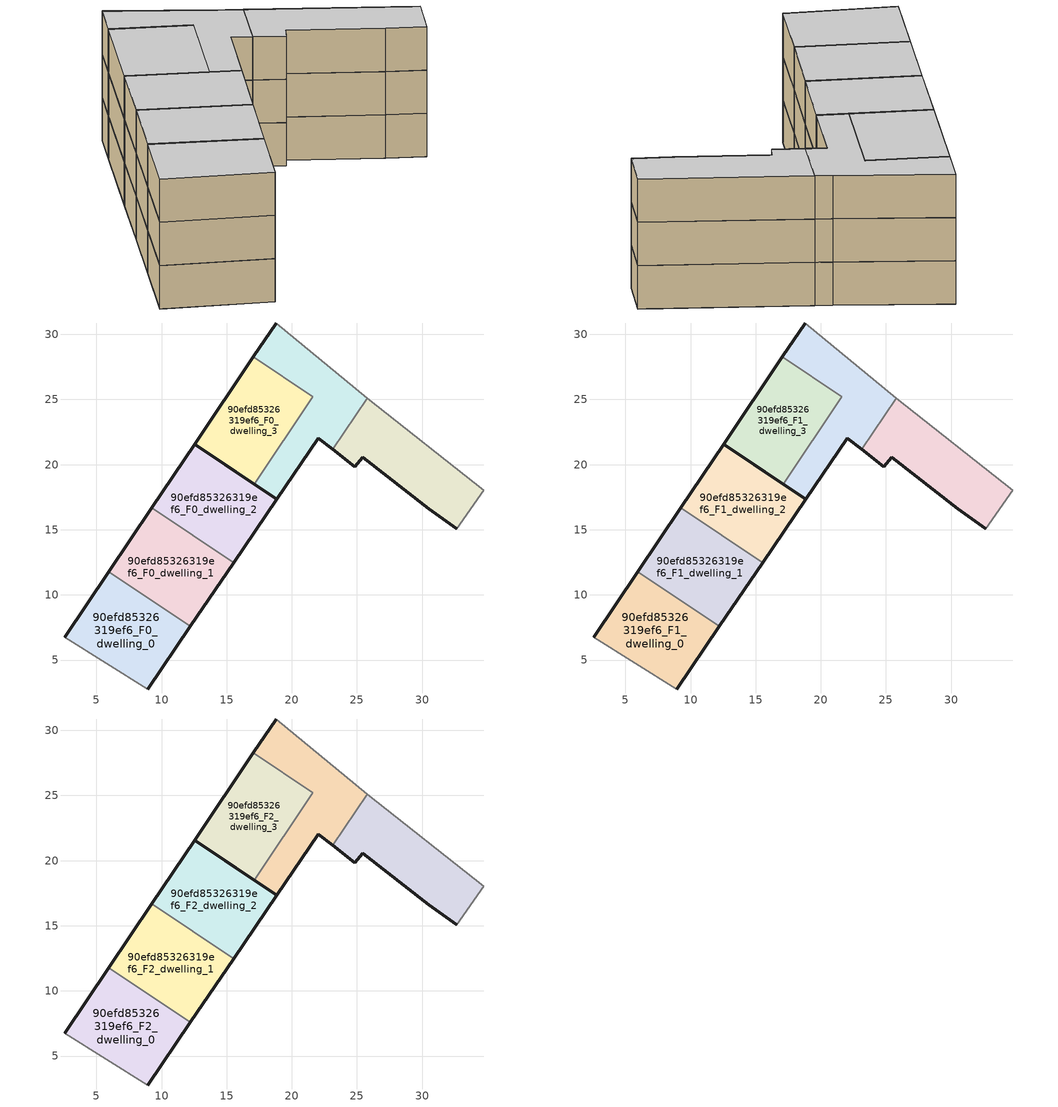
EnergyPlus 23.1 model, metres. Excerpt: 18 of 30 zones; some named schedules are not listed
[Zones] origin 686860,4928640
90efd85326319ef6_F0_dwelling_0
 floor ground (EU_floor_Construction): 8.95,2.78 12.21,7.58 5.97,11.77 2.59,6.74 z0
 wall outside (EU_wall_Construction): 12.21,7.58 8.95,2.78 / 2.59,6.74 5.97,11.77 z0:3
 wall to 90efd85326319ef6_F0_dwelling_1 (EU_wall_Construction): 5.97,11.77 12.21,7.58 z0:3
 wall adiabatic (EU_wall_Construction): 8.95,2.78 2.59,6.74 z0:3
90efd85326319ef6_F0_dwelling_1
 floor ground (EU_floor_Construction): 12.21,7.58 15.53,12.47 9.26,16.68 5.97,11.77 z0
 wall outside (EU_wall_Construction): 15.53,12.47 12.21,7.58 / 5.97,11.77 9.26,16.68 z0:3
 wall to 90efd85326319ef6_F0_dwelling_2 (EU_wall_Construction): 9.26,16.68 15.53,12.47 z0:3
90efd85326319ef6_F0_dwelling_2
 floor ground (EU_floor_Construction): 15.53,12.47 18.84,17.33 12.55,21.56 9.26,16.68 z0
 wall outside (EU_wall_Construction): 9.26,16.68 12.55,21.56 18.84,17.33 15.53,12.47 z0:3
90efd85326319ef6_F0_dwelling_3
 floor ground (EU_floor_Construction): 17.12,18.49 21.62,25.2 17.05,28.27 12.55,21.56 z0
 wall outside (EU_wall_Construction): 17.12,18.49 12.55,21.56 17.05,28.27 z0:3
 wall to 90efd85326319ef6_F0_dwelling_4 (EU_wall_Construction): 17.05,28.27 21.62,25.2 17.12,18.49 z0:3
90efd85326319ef6_F0_dwelling_4
 floor ground (EU_floor_Construction): 23.14,21.16 25.79,25.11 24.9,25.82 18.8,30.87 17.05,28.27 21.62,25.2 17.12,18.49 18.84,17.33 22.03,22.02 z0
 wall outside (EU_wall_Construction): 17.05,28.27 18.8,30.87 / 23.14,21.16 22.03,22.02 18.84,17.33 17.12,18.49 z0:3
 wall adiabatic (EU_wall_Construction): 18.8,30.87 24.9,25.82 25.79,25.11 z0:3
 wall to 90efd85326319ef6_F0_dwelling_5 (EU_wall_Construction): 25.79,25.11 23.14,21.16 z0:3
90efd85326319ef6_F0_dwelling_5
 floor ground (EU_floor_Construction): 32.68,15.07 34.72,18.03 25.79,25.11 23.14,21.16 24.85,19.84 25.44,20.58 30.52,16.61 z0
 wall outside (EU_wall_Construction): 32.68,15.07 30.52,16.61 25.44,20.58 24.85,19.84 23.14,21.16 z0:3
 wall adiabatic (EU_wall_Construction): 25.79,25.11 34.72,18.03 32.68,15.07 z0:3
90efd85326319ef6_F1_dwelling_0
 floor to 90efd85326319ef6_F0_dwelling_0 (EU_floor_Construction): 8.95,2.78 12.21,7.58 5.97,11.77 2.59,6.74 z3
 wall outside (EU_wall_Construction): 12.21,7.58 8.95,2.78 / 2.59,6.74 5.97,11.77 z3:6
 wall to 90efd85326319ef6_F1_dwelling_1 (EU_wall_Construction): 5.97,11.77 12.21,7.58 z3:6
 wall adiabatic (EU_wall_Construction): 8.95,2.78 2.59,6.74 z3:6
90efd85326319ef6_F1_dwelling_1
 floor to 90efd85326319ef6_F0_dwelling_1 (EU_floor_Construction): 12.21,7.58 15.53,12.47 9.26,16.68 5.97,11.77 z3
 wall outside (EU_wall_Construction): 15.53,12.47 12.21,7.58 / 5.97,11.77 9.26,16.68 z3:6
 wall to 90efd85326319ef6_F1_dwelling_2 (EU_wall_Construction): 9.26,16.68 15.53,12.47 z3:6
90efd85326319ef6_F1_dwelling_2
 floor to 90efd85326319ef6_F0_dwelling_2 (EU_floor_Construction): 15.53,12.47 18.84,17.33 12.55,21.56 9.26,16.68 z3
 wall outside (EU_wall_Construction): 9.26,16.68 12.55,21.56 18.84,17.33 15.53,12.47 z3:6
90efd85326319ef6_F1_dwelling_3
 floor to 90efd85326319ef6_F0_dwelling_3 (EU_floor_Construction): 17.12,18.49 21.62,25.2 17.05,28.27 12.55,21.56 z3
 wall outside (EU_wall_Construction): 17.12,18.49 12.55,21.56 17.05,28.27 z3:6
 wall to 90efd85326319ef6_F1_dwelling_4 (EU_wall_Construction): 17.05,28.27 21.62,25.2 17.12,18.49 z3:6
90efd85326319ef6_F1_dwelling_4
 floor to 90efd85326319ef6_F0_dwelling_4 (EU_floor_Construction): 23.14,21.16 25.79,25.11 24.9,25.82 18.8,30.87 17.05,28.27 21.62,25.2 17.12,18.49 18.84,17.33 22.03,22.02 z3
 wall outside (EU_wall_Construction): 17.05,28.27 18.8,30.87 / 23.14,21.16 22.03,22.02 18.84,17.33 17.12,18.49 z3:6
 wall adiabatic (EU_wall_Construction): 18.8,30.87 24.9,25.82 25.79,25.11 z3:6
 wall to 90efd85326319ef6_F1_dwelling_5 (EU_wall_Construction): 25.79,25.11 23.14,21.16 z3:6
90efd85326319ef6_F1_dwelling_5
 floor to 90efd85326319ef6_F0_dwelling_5 (EU_floor_Construction): 32.68,15.07 34.72,18.03 25.79,25.11 23.14,21.16 24.85,19.84 25.44,20.58 30.52,16.61 z3
 wall outside (EU_wall_Construction): 32.68,15.07 30.52,16.61 25.44,20.58 24.85,19.84 23.14,21.16 z3:6
 wall adiabatic (EU_wall_Construction): 25.79,25.11 34.72,18.03 32.68,15.07 z3:6
90efd85326319ef6_F2_dwelling_0
 floor to 90efd85326319ef6_F1_dwelling_0 (EU_floor_Construction): 8.95,2.78 12.21,7.58 5.97,11.77 2.59,6.74 z6
 wall outside (EU_wall_Construction): 12.21,7.58 8.95,2.78 / 2.59,6.74 5.97,11.77 z6:9
 wall to 90efd85326319ef6_F2_dwelling_1 (EU_wall_Construction): 5.97,11.77 12.21,7.58 z6:9
 wall adiabatic (EU_wall_Construction): 8.95,2.78 2.59,6.74 z6:9
 ceiling to 90efd85326319ef6_F3_dwelling_0 (EU_floor_Construction): 12.21,7.58 8.95,2.78 2.59,6.74 5.97,11.77 z9
90efd85326319ef6_F2_dwelling_1
 floor to 90efd85326319ef6_F1_dwelling_1 (EU_floor_Construction): 12.21,7.58 15.53,12.47 9.26,16.68 5.97,11.77 z6
 wall outside (EU_wall_Construction): 15.53,12.47 12.21,7.58 / 5.97,11.77 9.26,16.68 z6:9
 wall to 90efd85326319ef6_F2_dwelling_2 (EU_wall_Construction): 9.26,16.68 15.53,12.47 z6:9
 ceiling to 90efd85326319ef6_F3_dwelling_1 (EU_floor_Construction): 15.53,12.47 12.21,7.58 5.97,11.77 9.26,16.68 z9
90efd85326319ef6_F2_dwelling_2
 floor to 90efd85326319ef6_F1_dwelling_2 (EU_floor_Construction): 15.53,12.47 18.84,17.33 12.55,21.56 9.26,16.68 z6
 wall outside (EU_wall_Construction): 9.26,16.68 12.55,21.56 18.84,17.33 15.53,12.47 z6:9
 ceiling to 90efd85326319ef6_F3_dwelling_2 (EU_floor_Construction): 18.84,17.33 15.53,12.47 9.26,16.68 12.55,21.56 z9
90efd85326319ef6_F2_dwelling_3
 floor to 90efd85326319ef6_F1_dwelling_3 (EU_floor_Construction): 17.12,18.49 21.62,25.2 17.05,28.27 12.55,21.56 z6
 wall outside (EU_wall_Construction): 17.12,18.49 12.55,21.56 17.05,28.27 z6:9
 wall to 90efd85326319ef6_F2_dwelling_4 (EU_wall_Construction): 17.05,28.27 21.62,25.2 17.12,18.49 z6:9
 ceiling to 90efd85326319ef6_F3_dwelling_3 (EU_floor_Construction): 21.62,25.2 17.12,18.49 12.55,21.56 17.05,28.27 z9
90efd85326319ef6_F2_dwelling_4
 floor to 90efd85326319ef6_F1_dwelling_4 (EU_floor_Construction): 23.14,21.16 25.79,25.11 24.9,25.82 18.8,30.87 17.05,28.27 21.62,25.2 17.12,18.49 18.84,17.33 22.03,22.02 z6
 wall outside (EU_wall_Construction): 17.05,28.27 18.8,30.87 / 23.14,21.16 22.03,22.02 18.84,17.33 17.12,18.49 z6:9
 wall adiabatic (EU_wall_Construction): 18.8,30.87 24.9,25.82 25.79,25.11 z6:9
 wall to 90efd85326319ef6_F2_dwelling_5 (EU_wall_Construction): 25.79,25.11 23.14,21.16 z6:9
 ceiling to 90efd85326319ef6_F3_dwelling_4 (EU_floor_Construction): 24.9,25.82 25.79,25.11 23.14,21.16 22.03,22.02 18.84,17.33 17.12,18.49 21.62,25.2 17.05,28.27 18.8,30.87 z9
90efd85326319ef6_F2_dwelling_5
 floor to 90efd85326319ef6_F1_dwelling_5 (EU_floor_Construction): 32.68,15.07 34.72,18.03 25.79,25.11 23.14,21.16 24.85,19.84 25.44,20.58 30.52,16.61 z6
 wall outside (EU_wall_Construction): 32.68,15.07 30.52,16.61 25.44,20.58 24.85,19.84 23.14,21.16 z6:9
 wall adiabatic (EU_wall_Construction): 25.79,25.11 34.72,18.03 32.68,15.07 z6:9
 ceiling to 90efd85326319ef6_F3_dwelling_5 (EU_floor_Construction): 34.72,18.03 32.68,15.07 30.52,16.61 25.44,20.58 24.85,19.84 23.14,21.16 25.79,25.11 z9
[Building]
EU S2 Campaign: North Axis=0; Terrain=City; Solar Distribution=FullExterior
[Site:Location]
Bologna: Latitude=44.5; Longitude=11.25; Time Zone=1; Elevation=37
[SizingPeriod:WeatherFileDays]
AnnualSizingPeriod: Begin Month=1; Begin Day of Month=1; End Month=12; End Day of Month=31; Day of Week for Start Day=Monday; Use Weather File Daylight Saving Period=No; Use Weather File Rain and Snow Indicators=No
[MATERIAL]
EU_InternalMass_Material: Roughness=MediumRough; Thickness=0.1; Conductivity=1; Density=1800; Specific Heat=900; Thermal Absorptance=0.9; Solar Absorptance=0.7; Visible Absorptance=0.7
[MATERIAL:NOMASS] Roughness=MediumRough; Thermal Absorptance=0.9; Solar Absorptance=0.7; Visible Absorptance=0.7
Name | Thermal Resistance
EU_wall_NoMass | 0.779417
EU_floor_NoMass | 0.588222
[CONSTRUCTION]
EU_wall_Construction: EU_wall_NoMass
EU_floor_Construction: EU_floor_NoMass
EU_InternalMass_Construction: EU_InternalMass_Material
[ZONE] Type=1; Multiplier=1; Ceiling Height=autocalculate; Floor Area=autocalculate; Part of Total Floor Area=Yes
Name | Volume
90efd85326319ef6_F0_dwelling_0; 90efd85326319ef6_F1_dwelling_0; 90efd85326319ef6_F2_dwelling_0 | 133.594
90efd85326319ef6_F0_dwelling_1; 90efd85326319ef6_F1_dwelling_1; 90efd85326319ef6_F2_dwelling_1 | 133.587
90efd85326319ef6_F0_dwelling_2; 90efd85326319ef6_F1_dwelling_2; 90efd85326319ef6_F2_dwelling_2 | 133.591
90efd85326319ef6_F0_dwelling_3; 90efd85326319ef6_F1_dwelling_3; 90efd85326319ef6_F2_dwelling_3 | 133.58
90efd85326319ef6_F0_dwelling_4; 90efd85326319ef6_F1_dwelling_4; 90efd85326319ef6_F2_dwelling_4 | 133.596
90efd85326319ef6_F0_dwelling_5; 90efd85326319ef6_F1_dwelling_5; 90efd85326319ef6_F2_dwelling_5 | 133.586
[INTERNALMASS] Construction=EU_InternalMass_Construction
Name | Zone or ZoneList | Surface Area
90efd85326319ef6_F0_dwelling_0_EU_InternalMass | 90efd85326319ef6_F0_dwelling_0 | 44.5314
90efd85326319ef6_F0_dwelling_1_EU_InternalMass | 90efd85326319ef6_F0_dwelling_1 | 44.5292
90efd85326319ef6_F0_dwelling_2_EU_InternalMass | 90efd85326319ef6_F0_dwelling_2 | 44.53
90efd85326319ef6_F0_dwelling_3_EU_InternalMass | 90efd85326319ef6_F0_dwelling_3 | 44.5286
90efd85326319ef6_F0_dwelling_4_EU_InternalMass | 90efd85326319ef6_F0_dwelling_4 | 44.5322
90efd85326319ef6_F0_dwelling_5_EU_InternalMass | 90efd85326319ef6_F0_dwelling_5 | 44.5293
90efd85326319ef6_F1_dwelling_0_EU_InternalMass | 90efd85326319ef6_F1_dwelling_0 | 44.5314
90efd85326319ef6_F1_dwelling_1_EU_InternalMass | 90efd85326319ef6_F1_dwelling_1 | 44.5292
90efd85326319ef6_F1_dwelling_2_EU_InternalMass | 90efd85326319ef6_F1_dwelling_2 | 44.53
90efd85326319ef6_F1_dwelling_3_EU_InternalMass | 90efd85326319ef6_F1_dwelling_3 | 44.5286
90efd85326319ef6_F1_dwelling_4_EU_InternalMass | 90efd85326319ef6_F1_dwelling_4 | 44.5322
90efd85326319ef6_F1_dwelling_5_EU_InternalMass | 90efd85326319ef6_F1_dwelling_5 | 44.5293
90efd85326319ef6_F2_dwelling_0_EU_InternalMass | 90efd85326319ef6_F2_dwelling_0 | 44.5314
90efd85326319ef6_F2_dwelling_1_EU_InternalMass | 90efd85326319ef6_F2_dwelling_1 | 44.5292
90efd85326319ef6_F2_dwelling_2_EU_InternalMass | 90efd85326319ef6_F2_dwelling_2 | 44.53
90efd85326319ef6_F2_dwelling_3_EU_InternalMass | 90efd85326319ef6_F2_dwelling_3 | 44.5286
90efd85326319ef6_F2_dwelling_4_EU_InternalMass | 90efd85326319ef6_F2_dwelling_4 | 44.5322
90efd85326319ef6_F2_dwelling_5_EU_InternalMass | 90efd85326319ef6_F2_dwelling_5 | 44.5293
[OTHEREQUIPMENT] Fuel Type=Electricity; Design Level Calculation Method=Watts/Area; Power per Zone Floor Area=1; Fraction Latent=0; Fraction Radiant=0; Fraction Lost=0; Carbon Dioxide Generation Rate=0; EndUse Subcategory=EU_Step8_InternalGains
Name | Zone or ZoneList or Space or SpaceList | Schedule
EU_Step8_InternalGain_90efd85326319ef6_F0_dwelling_0_f000 | 90efd85326319ef6_F0_dwelling_0 | EU_Step8_GainSchedule_90efd85326319ef6_F0_dwelling_0_f000
EU_Step8_InternalGain_90efd85326319ef6_F0_dwelling_1_f000 | 90efd85326319ef6_F0_dwelling_1 | EU_Step8_GainSchedule_90efd85326319ef6_F0_dwelling_1_f000
EU_Step8_InternalGain_90efd85326319ef6_F0_dwelling_2_f000 | 90efd85326319ef6_F0_dwelling_2 | EU_Step8_GainSchedule_90efd85326319ef6_F0_dwelling_2_f000
EU_Step8_InternalGain_90efd85326319ef6_F0_dwelling_3_f000 | 90efd85326319ef6_F0_dwelling_3 | EU_Step8_GainSchedule_90efd85326319ef6_F0_dwelling_3_f000
EU_Step8_InternalGain_90efd85326319ef6_F0_dwelling_4_f000 | 90efd85326319ef6_F0_dwelling_4 | EU_Step8_GainSchedule_90efd85326319ef6_F0_dwelling_4_f000
EU_Step8_InternalGain_90efd85326319ef6_F0_dwelling_5_f000 | 90efd85326319ef6_F0_dwelling_5 | EU_Step8_GainSchedule_90efd85326319ef6_F0_dwelling_5_f000
EU_Step8_InternalGain_90efd85326319ef6_F1_dwelling_0_f000 | 90efd85326319ef6_F1_dwelling_0 | EU_Step8_GainSchedule_90efd85326319ef6_F1_dwelling_0_f000
EU_Step8_InternalGain_90efd85326319ef6_F1_dwelling_1_f000 | 90efd85326319ef6_F1_dwelling_1 | EU_Step8_GainSchedule_90efd85326319ef6_F1_dwelling_1_f000
EU_Step8_InternalGain_90efd85326319ef6_F1_dwelling_2_f000 | 90efd85326319ef6_F1_dwelling_2 | EU_Step8_GainSchedule_90efd85326319ef6_F1_dwelling_2_f000
EU_Step8_InternalGain_90efd85326319ef6_F1_dwelling_3_f000 | 90efd85326319ef6_F1_dwelling_3 | EU_Step8_GainSchedule_90efd85326319ef6_F1_dwelling_3_f000
EU_Step8_InternalGain_90efd85326319ef6_F1_dwelling_4_f000 | 90efd85326319ef6_F1_dwelling_4 | EU_Step8_GainSchedule_90efd85326319ef6_F1_dwelling_4_f000
EU_Step8_InternalGain_90efd85326319ef6_F1_dwelling_5_f000 | 90efd85326319ef6_F1_dwelling_5 | EU_Step8_GainSchedule_90efd85326319ef6_F1_dwelling_5_f000
EU_Step8_InternalGain_90efd85326319ef6_F2_dwelling_0_f000 | 90efd85326319ef6_F2_dwelling_0 | EU_Step8_GainSchedule_90efd85326319ef6_F2_dwelling_0_f000
EU_Step8_InternalGain_90efd85326319ef6_F2_dwelling_1_f000 | 90efd85326319ef6_F2_dwelling_1 | EU_Step8_GainSchedule_90efd85326319ef6_F2_dwelling_1_f000
EU_Step8_InternalGain_90efd85326319ef6_F2_dwelling_2_f000 | 90efd85326319ef6_F2_dwelling_2 | EU_Step8_GainSchedule_90efd85326319ef6_F2_dwelling_2_f000
EU_Step8_InternalGain_90efd85326319ef6_F2_dwelling_3_f000 | 90efd85326319ef6_F2_dwelling_3 | EU_Step8_GainSchedule_90efd85326319ef6_F2_dwelling_3_f000
EU_Step8_InternalGain_90efd85326319ef6_F2_dwelling_4_f000 | 90efd85326319ef6_F2_dwelling_4 | EU_Step8_GainSchedule_90efd85326319ef6_F2_dwelling_4_f000
EU_Step8_InternalGain_90efd85326319ef6_F2_dwelling_5_f000 | 90efd85326319ef6_F2_dwelling_5 | EU_Step8_GainSchedule_90efd85326319ef6_F2_dwelling_5_f000
[ZONEVENTILATION:DESIGNFLOWRATE] Schedule=EU_AlwaysOn; Design Flow Rate Calculation Method=AirChanges/Hour; Air Changes per Hour=0.712058; Ventilation Type=Natural; Fan Pressure Rise=0; Fan Total Efficiency=1; Constant Term Coefficient=1; Temperature Term Coefficient=0; Velocity Term Coefficient=0; Velocity Squared Term Coefficient=0; Minimum Indoor Temperature=-100; Maximum Indoor Temperature=100; Delta Temperature=-100; Minimum Outdoor Temperature=-100; Maximum Outdoor Temperature=100; Maximum Wind Speed=40
Name | Zone or ZoneList or Space or SpaceList
EU_ConstantAir_90efd85326319ef6_F0_dwelling_0 | 90efd85326319ef6_F0_dwelling_0
EU_ConstantAir_90efd85326319ef6_F0_dwelling_1 | 90efd85326319ef6_F0_dwelling_1
EU_ConstantAir_90efd85326319ef6_F0_dwelling_2 | 90efd85326319ef6_F0_dwelling_2
EU_ConstantAir_90efd85326319ef6_F0_dwelling_3 | 90efd85326319ef6_F0_dwelling_3
EU_ConstantAir_90efd85326319ef6_F0_dwelling_4 | 90efd85326319ef6_F0_dwelling_4
EU_ConstantAir_90efd85326319ef6_F0_dwelling_5 | 90efd85326319ef6_F0_dwelling_5
EU_ConstantAir_90efd85326319ef6_F1_dwelling_0 | 90efd85326319ef6_F1_dwelling_0
EU_ConstantAir_90efd85326319ef6_F1_dwelling_1 | 90efd85326319ef6_F1_dwelling_1
EU_ConstantAir_90efd85326319ef6_F1_dwelling_2 | 90efd85326319ef6_F1_dwelling_2
EU_ConstantAir_90efd85326319ef6_F1_dwelling_3 | 90efd85326319ef6_F1_dwelling_3
EU_ConstantAir_90efd85326319ef6_F1_dwelling_4 | 90efd85326319ef6_F1_dwelling_4
EU_ConstantAir_90efd85326319ef6_F1_dwelling_5 | 90efd85326319ef6_F1_dwelling_5
EU_ConstantAir_90efd85326319ef6_F2_dwelling_0 | 90efd85326319ef6_F2_dwelling_0
EU_ConstantAir_90efd85326319ef6_F2_dwelling_1 | 90efd85326319ef6_F2_dwelling_1
EU_ConstantAir_90efd85326319ef6_F2_dwelling_2 | 90efd85326319ef6_F2_dwelling_2
EU_ConstantAir_90efd85326319ef6_F2_dwelling_3 | 90efd85326319ef6_F2_dwelling_3
EU_ConstantAir_90efd85326319ef6_F2_dwelling_4 | 90efd85326319ef6_F2_dwelling_4
EU_ConstantAir_90efd85326319ef6_F2_dwelling_5 | 90efd85326319ef6_F2_dwelling_5
[HVACTEMPLATE:THERMOSTAT] Constant Heating Setpoint=20; Constant Cooling Setpoint=50
EU_HeatOnly_90efd85326319ef6_F0_dwelling_0; EU_HeatOnly_90efd85326319ef6_F0_dwelling_1; EU_HeatOnly_90efd85326319ef6_F0_dwelling_2; EU_HeatOnly_90efd85326319ef6_F0_dwelling_3; EU_HeatOnly_90efd85326319ef6_F0_dwelling_4; EU_HeatOnly_90efd85326319ef6_F0_dwelling_5; EU_HeatOnly_90efd85326319ef6_F1_dwelling_0; EU_HeatOnly_90efd85326319ef6_F1_dwelling_1; EU_HeatOnly_90efd85326319ef6_F1_dwelling_2; EU_HeatOnly_90efd85326319ef6_F1_dwelling_3; EU_HeatOnly_90efd85326319ef6_F1_dwelling_4; EU_HeatOnly_90efd85326319ef6_F1_dwelling_5; EU_HeatOnly_90efd85326319ef6_F2_dwelling_0; EU_HeatOnly_90efd85326319ef6_F2_dwelling_1; EU_HeatOnly_90efd85326319ef6_F2_dwelling_2; EU_HeatOnly_90efd85326319ef6_F2_dwelling_3; EU_HeatOnly_90efd85326319ef6_F2_dwelling_4; EU_HeatOnly_90efd85326319ef6_F2_dwelling_5; EU_HeatOnly_90efd85326319ef6_F3_dwelling_0; EU_HeatOnly_90efd85326319ef6_F3_dwelling_1; EU_HeatOnly_90efd85326319ef6_F3_dwelling_2; EU_HeatOnly_90efd85326319ef6_F3_dwelling_3; EU_HeatOnly_90efd85326319ef6_F3_dwelling_4; EU_HeatOnly_90efd85326319ef6_F3_dwelling_5; EU_HeatOnly_90efd85326319ef6_F4_dwelling_0; EU_HeatOnly_90efd85326319ef6_F4_dwelling_1; EU_HeatOnly_90efd85326319ef6_F4_dwelling_2; EU_HeatOnly_90efd85326319ef6_F4_dwelling_3; EU_HeatOnly_90efd85326319ef6_F4_dwelling_4; EU_HeatOnly_90efd85326319ef6_F4_dwelling_5
[HVACTEMPLATE:ZONE:IDEALLOADSAIRSYSTEM] System Availability Schedule=EU_AlwaysOn; Maximum Heating Supply Air Temperature=50; Minimum Cooling Supply Air Temperature=13; Maximum Heating Supply Air Humidity Ratio=0.0156; Minimum Cooling Supply Air Humidity Ratio=0.0077; Heating Limit=NoLimit; Cooling Limit=NoLimit; Heating Availability Schedule=EU_AlwaysOn; Cooling Availability Schedule=EU_CoolingOff; Dehumidification Control Type=ConstantSensibleHeatRatio; Cooling Sensible Heat Ratio=0.7; Dehumidification Setpoint=60; Humidification Control Type=None; Humidification Setpoint=30; Outdoor Air Method=None; Outdoor Air Flow Rate per Person=0.00944; Outdoor Air Flow Rate per Zone Floor Area=0; Outdoor Air Flow Rate per Zone=0; Demand Controlled Ventilation Type=None; Outdoor Air Economizer Type=NoEconomizer; Heat Recovery Type=None; Sensible Heat Recovery Effectiveness=0.7; Latent Heat Recovery Effectiveness=0.65
Name | Template Thermostat
90efd85326319ef6_F0_dwelling_0 | EU_HeatOnly_90efd85326319ef6_F0_dwelling_0
90efd85326319ef6_F0_dwelling_1 | EU_HeatOnly_90efd85326319ef6_F0_dwelling_1
90efd85326319ef6_F0_dwelling_2 | EU_HeatOnly_90efd85326319ef6_F0_dwelling_2
90efd85326319ef6_F0_dwelling_3 | EU_HeatOnly_90efd85326319ef6_F0_dwelling_3
90efd85326319ef6_F0_dwelling_4 | EU_HeatOnly_90efd85326319ef6_F0_dwelling_4
90efd85326319ef6_F0_dwelling_5 | EU_HeatOnly_90efd85326319ef6_F0_dwelling_5
90efd85326319ef6_F1_dwelling_0 | EU_HeatOnly_90efd85326319ef6_F1_dwelling_0
90efd85326319ef6_F1_dwelling_1 | EU_HeatOnly_90efd85326319ef6_F1_dwelling_1
90efd85326319ef6_F1_dwelling_2 | EU_HeatOnly_90efd85326319ef6_F1_dwelling_2
90efd85326319ef6_F1_dwelling_3 | EU_HeatOnly_90efd85326319ef6_F1_dwelling_3
90efd85326319ef6_F1_dwelling_4 | EU_HeatOnly_90efd85326319ef6_F1_dwelling_4
90efd85326319ef6_F1_dwelling_5 | EU_HeatOnly_90efd85326319ef6_F1_dwelling_5
90efd85326319ef6_F2_dwelling_0 | EU_HeatOnly_90efd85326319ef6_F2_dwelling_0
90efd85326319ef6_F2_dwelling_1 | EU_HeatOnly_90efd85326319ef6_F2_dwelling_1
90efd85326319ef6_F2_dwelling_2 | EU_HeatOnly_90efd85326319ef6_F2_dwelling_2
90efd85326319ef6_F2_dwelling_3 | EU_HeatOnly_90efd85326319ef6_F2_dwelling_3
90efd85326319ef6_F2_dwelling_4 | EU_HeatOnly_90efd85326319ef6_F2_dwelling_4
